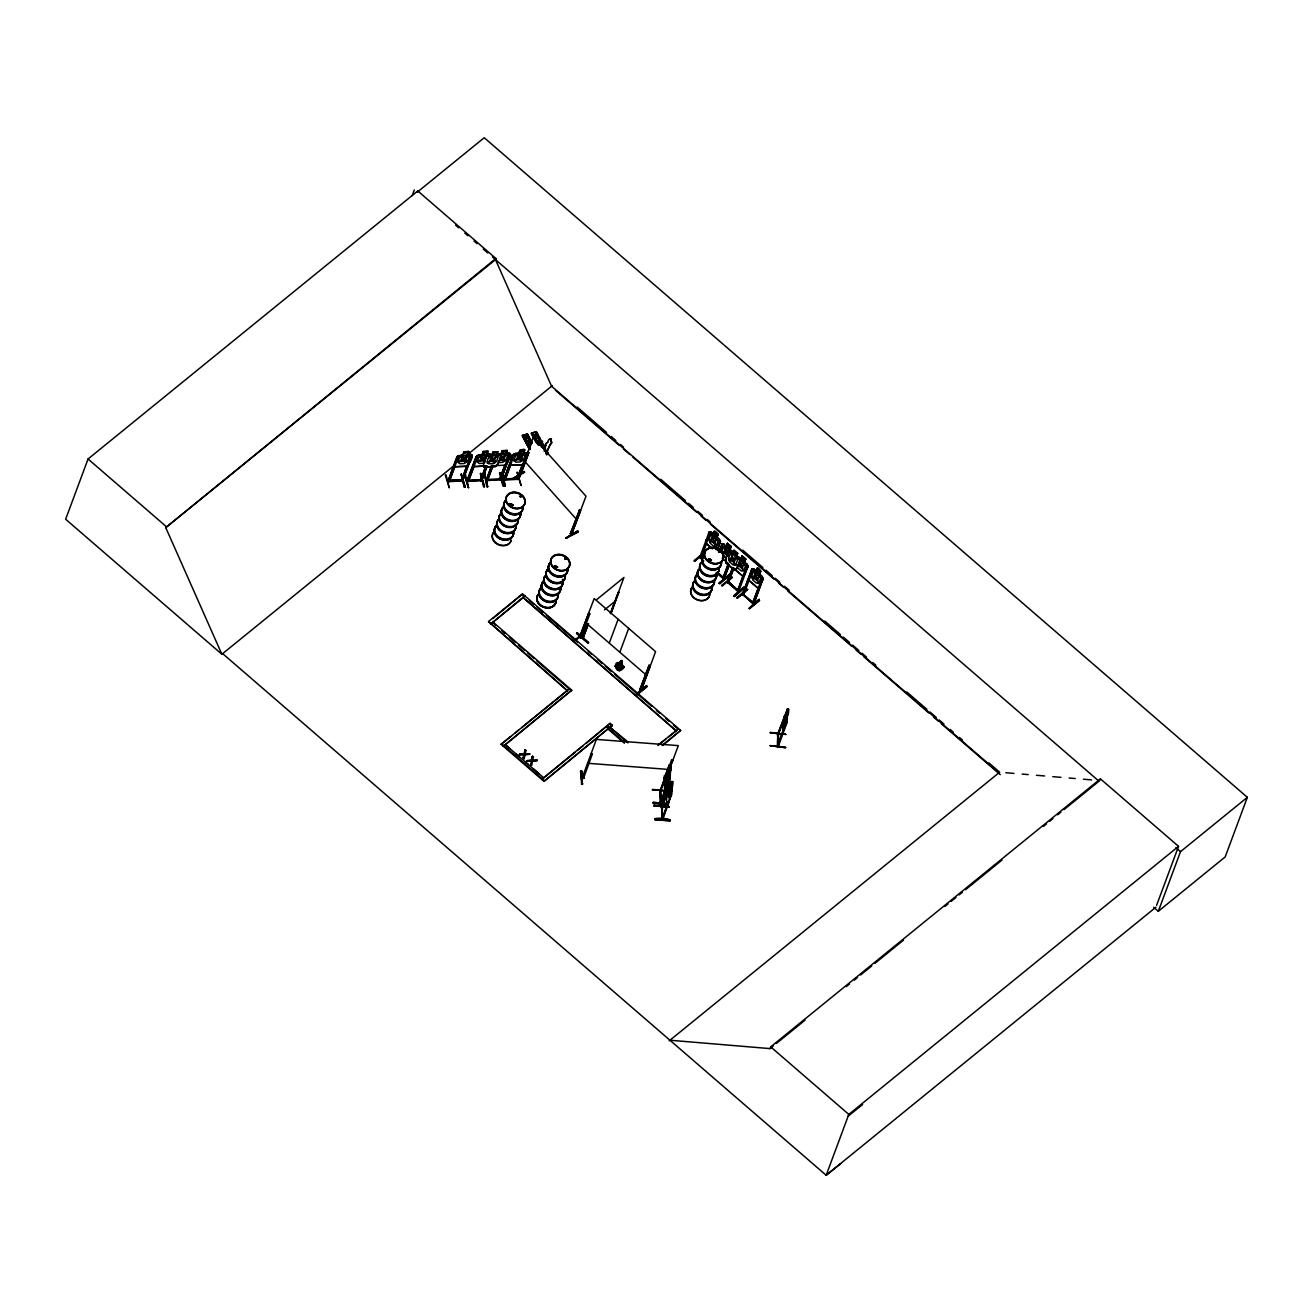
<?xml version="1.0" encoding="UTF-8"?>
<svg xmlns="http://www.w3.org/2000/svg" width="1313" height="1313" viewBox="0 0 1313 1313"><rect width="100%" height="100%" fill="white"/><g stroke="black" fill="none" stroke-linecap="round" stroke-linejoin="round"><path stroke-width="1.5" d="M770.255 732.867L785.831 734.41L770.419 732.326M777.953 733.146L778.232 746.605L777.805 744.619M777.985 734.41L777.87 733.097M787.078 710.202L777.673 735.28L777.526 734.098L778.166 746.703L786.963 722.741L786.438 721.51L777.411 745.472M778.428 734.722L778.494 745.833L777.887 744.487M787.423 708.692L786.914 720.985L777.559 746.654C777.23 740.909 777.624 736.38 778.625 733.097M783.024 720.492L783.09 730.373L784.124 716.274M785.519 747.704L770.124 745.669L785.699 747.212M786.438 721.51L786.963 722.741M787.898 711.022L787.866 713.55L788.227 712.565M788.407 712.778L788.44 708.856M784.977 716.143L784.042 724.513L784.895 724.267C786.274 722.79 790.738 703.177 787.357 711.794L787.012 710.678M579.952 636.46L580.756 637.15C581.757 639.907 580.346 633.424 579.624 637.33L588.782 613.04L589.832 613.926L580.723 638.167L579.476 637.248L594.182 598.547L655.581 651.625L641.45 690.064L640.153 688.964M579.772 636.198L581.314 637.265M639.989 689.506L649.147 665.215L650.198 666.118L641.089 690.359L640.12 688.389M716.931 572.435L724.234 578.902L717.062 572.763M733.967 568.053L728.272 583.136L727.435 581.265M737.725 590.128L738.792 591.342M738.809 591.474L727.336 581.741M739.121 590.669L737.512 590.21M654.81 819.64L670.172 820.756C671.288 818.803 654.038 816.702 654.793 819.706L670.155 820.871M654.924 818.59L670.303 819.689M670.139 820.28L654.744 819M742.387 594.428L751.922 568.71L753.514 568.71C758.914 575.816 754.319 561.701 760.949 571.253L759.587 574.273L761.113 576.883L759.078 582.365L756.321 583.07L752.792 580.034L751.775 576.046L753.81 570.564L756.058 571.221L757.273 568.201L760.687 571.336M743.716 594.904L753.022 602.125M743.847 594.937L743.962 593.886M752.94 602.404L753.088 602.897M653.283 802.358L668.645 803.704L653.267 802.407L653.135 803.49L668.53 804.771L653.086 802.768M621.738 663.869L621.525 660.554L616.946 665.412L617.34 667.726L619.884 668.875L622.034 667.726L621.935 660.751M671.567 788.588L671.353 791.69L668.301 797.401L668.727 788.982L670.779 783.5L671.288 784.632C675.44 772.405 670.057 802.112 672.404 781.465M512.021 504.373L511.134 505.899M512.152 504.783L511.775 505.636M520.03 496.166C521.885 499.071 520.966 493.376 519.948 496.593M520.687 496.757L520.44 496.905M554.119 566.084L553.905 567.068M556.203 567.134L556.187 566.231M564.557 558.599L565.952 558.206M565.05 558.796L565.936 558.55M565.788 558.107L566.149 559.059M669.679 775.54L669.942 772.356M709.447 560.339L710.284 559.338M708.265 560.208C707.149 558.14 709.644 562.604 710.185 559.65M710.464 559.863L710.152 560.832M719.508 551.115L718.556 552.133M719.737 552.215L718.933 551.591M621.197 668.563L622.017 660.931L622.034 667.726M661.424 806.034L661.342 808.086L670.648 782.975M662.244 817.507L663.163 818.475L662.162 819.558L671.665 793.823M660.57 791.755L659.815 790.524M660.505 803.293L660.669 789.704M665.576 784.189L671.091 769.533L671.058 765.348L669.958 777.772L660.521 803.425L660.357 802.013L661.145 802.325M660.964 802.03C660.39 799.748 662.409 802.686 660.669 802.276M661.194 803.211L660.521 790.869M671.977 791.394L671.698 793.922M669.958 768.532L669.203 765.102L665.248 777.181L665.789 787.111L670.352 775.261L669.187 765.266M669.876 777.772L670.106 775.228M621.18 660.734L617.34 667.726M787.488 718.49L784.156 728.896M669.991 790.065L671.041 784.074L670.287 790.245C672.141 788.424 671.961 792.56 670.106 791.837L669.006 798.123L669.811 791.624C666.479 793.61 670.237 788.079 670.139 790.196M659.897 791.969L671.55 760.014L672.929 760.112L667.267 772.848L666.676 781.268L667.71 781.038M667.267 772.848L666.725 781.268L670.204 772.52M545.88 452.329L546.421 453.559L546.027 452.099M546.668 452.197L550.163 444.368A3.496 1.592 -27.7 0 0 550.672 441.398L551.46 438.821L549.556 439.182M546.75 452.378L550.245 444.533A3.496 1.592 -27.7 0 0 550.771 441.578L551.279 438.673L548.867 439.691M661.998 818.393L662.77 819.575L671.468 794.447L662.064 818.13M662.737 819.427L661.85 806.74M659.75 790.787L660.849 789.999M660.144 789.802L660.751 791.148M661.112 803.211L669.909 779.479L669.318 778.281L669.909 779.479M785.962 717.226L787.242 711.252L786.208 717.39C787.8 715.733 787.505 719.475 785.945 718.982L784.616 725.236L785.716 718.769L784.682 719.327L784.698 717.981L786.077 716.964M571.204 532.586C574.323 536.722 568.152 530.813 571.434 534.9L585.992 496.216L533.324 437.18L524.363 461.24M523.92 754.877L519.39 754.581L524.1 754.384L523.247 757.913L524.166 758.717C521.212 751.66 537.411 753.908 525.003 754.844M524.166 758.717L525.184 754.351M531.584 760.851L526.858 761.031L531.584 760.851L530.715 764.379L531.65 765.184L532.651 760.801L537.214 760.293L532.651 760.801M519.39 754.581L524.018 754.056L525.019 749.739L525.939 750.544L525.085 754.023L529.566 754.335M526.858 761.031L531.486 760.506L532.487 756.206L533.406 756.994L532.569 760.473L537.033 760.785M531.486 760.506L532.487 756.206M523.247 757.913L524.1 754.384M619.884 668.875L621.87 661.243M668.76 801.636C664.099 808.365 668.071 781.809 670.795 781.219L661.243 806.642M667.874 789.228L666.709 793.315M770.173 745.636L785.568 747.671M666.282 772.963L665.248 777.181L665.954 787.127L665.297 777.198L666.446 772.98L665.707 787.111L667.037 785.502L665.675 787.111L667.119 785.502M778.691 734.23L778.199 735.346L777.92 734.131M528.942 444.122L528.958 443.22M526.103 434.734L531.059 443.417L530.452 444.762M649.147 665.215L639.94 689.555L640.826 688.209L640.038 688.636M724.316 578.426L723.02 577.392L723.857 579.296M726.992 582.036L738.562 591.933L747.967 566.215M713.386 534.03L709.217 531.814L699.862 556.991M699.796 556.482L700.814 557.352C699.763 559.995 703.029 556.236 700.305 556.22M742.501 593.378L743.798 594.412M752.743 602.224L754.384 602.979L752.661 602.404M544.206 451.311L545.781 445.517A3.496 1.592 -27.7 0 1 547.587 442.218L547.669 442.399A3.496 1.592 -27.7 0 0 545.863 445.698L545.781 445.517M840.615 1163.695L826.172 1175.266L222.668 653.644L221.881 654.268L165.75 527.629L495.477 259.597L495.887 258.48L417.78 190.959L88.053 458.992L65.65 519.242L221.995 654.366M165.75 527.629L495.887 258.48M412.2 195.653L414.334 189.925M417.78 190.959L417.353 192.092L484.218 137.734L1247.35 797.319L1225.177 856.946L1158.329 911.288L1153.667 907.267M446.043 474.846L449.276 487.894L445.255 474.994M449.62 480.246L447.782 481.198M458.024 457.269L456.661 457.351L447.733 481.658L449.588 480.706M457.663 456.038L447.963 481.69L462.8 480.903L462.964 480.033M454.79 463.998L457.695 456.185M455.283 464.621L449.637 480.952M449.128 481.723L458.122 457.728L456.661 457.351M468.889 451.524L467.625 454.708L469.726 455.562L467.691 461.044L464.342 463.522L459.731 463.752L458.139 461.519L460.174 456.038L463.013 454.938L464.063 451.869L468.889 451.524L463.932 451.77L462.882 454.856M461.158 474.206L464.342 487.139L465.163 487.057L461.158 474.206L464.342 487.139M461.388 474.124L465.13 487.041M472.171 455.299L462.521 481.05L461.126 480.985L461.372 479.59L463.013 479.573M470.038 456.678L471.515 457.055L470.152 457.121L461.47 481.1L466.64 465.852M471.4 456.612L462.685 480.443L449.309 481.116M465.475 474.223L464.457 474.764L468.528 487.648L465.393 474.239M477.243 457.022L475.88 457.105L466.854 480.952L481.74 480.181L482.232 479.294M487.008 454.2L488.108 451.262L483.168 451.524L482.101 454.593L476.75 455.759L466.968 481.411L468.577 481.411M468.872 480.689L467.297 479.967L467.116 481.395L482.019 480.607M476.898 455.792L473.812 463.62L474.288 466.607L485.892 466L474.288 466.607M468.364 481.477L473.829 466.197M468.446 481.379L477.358 457.482L475.88 457.105M483.282 451.606L482.232 454.675L479.409 455.792L477.358 461.273L478.966 463.489L483.561 463.243M487.894 451.36L486.844 454.446L488.945 455.283M484.005 467.051L483.529 464.063L486.45 456.185L488.42 455.069L499.958 454.675C503.979 456.809 497.545 463.834 495.608 466.509L483.972 466.903L495.608 466.509M480.492 473.796L484.415 486.811L480.607 473.435M480.722 479.901L480.525 480.804L485.17 467.395M480.345 480.706L485.958 466.017M480.525 480.164L481.74 480.771L486.532 467.33M487.32 465.951L481.723 480.689M483.529 464.063L486.598 456.218L491.948 455.135L493.048 452.214L497.824 451.738L492.884 451.984L491.784 454.905M483.578 486.86L480.574 473.419L484.366 486.762M487.993 479.836L486.581 479.064L486.253 479.934M491.587 465.409L486.138 480.607L491.702 465.852M487.304 479.885L487.911 479.064L487.451 480.542M491.915 455.004L489.076 456.103L487.041 461.569L488.633 463.801L493.261 463.587L496.609 461.126L498.645 455.644L496.527 454.79L497.627 451.853M487.484 480.016L492.949 465.327M497.824 451.738L496.724 454.675M487.468 480.607L493.064 465.787M487.632 486.778L484.563 473.353L487.632 486.778L486.795 486.828L484.415 473.845M501.221 453.724L502.272 450.654L507.245 450.54L502.321 450.786M499.629 458.45L500.992 454.79L505.603 454.561L503.552 460.026L498.956 460.272M502.403 450.736L501.353 453.822L498.513 454.922M505.932 453.428L507.015 450.507M507.212 450.392L505.965 453.576L508.065 454.429L506.03 459.895L502.682 462.373L498.07 462.619M500.302 472.959L503.519 485.941L499.728 472.565M504.963 464.704L499.35 479.393L501.385 478.982M508.377 455.529L509.739 455.463L500.975 479.754L486.417 480.591M510.494 454.15L501.057 479.852L500.992 478.309L500.696 479.245L486.27 480M493.409 465.738L504.996 465.13C507.081 462.734 513.547 455.151 509.247 453.395M505.259 480.066L513.925 455.677L512.562 455.742L503.7 479.59M515.402 453.28L526.94 452.837L528.302 453.789L526.907 452.69C518.454 454.987 531.109 446.797 519.85 450.162L518.799 453.248L513.432 454.396L503.65 480.049L505.653 479.097M513.58 454.429C510.33 454.79 510.806 470.284 510.675 462.242M522.541 464.244L516.928 478.917L518.865 477.899L518.389 478.802L504.881 479.458L505.538 478.638M510.511 464.835L504.865 479.393M529.549 449.588L522.262 435.768L527.432 433.996L532.142 442.973M505.374 485.794L502.108 472.877M527.432 433.996L522.722 435.424L530.14 449.423M513.071 478.424L524.133 471.498M527.038 443.318L531.699 442.087M517.076 472.598L521.08 485.498L517.256 472.106M536.984 443.564L531.535 433.208L536.344 431.632L548.21 454.446M528.236 445.599L531.338 444.779M518.75 478.572L517.043 479.376L526.07 455.513L527.317 455.004M518.553 475.634L519.275 474.535L519.324 476.701M520.096 472.729L522.951 465.081M526.628 456.826L518.651 479.393M518.52 479.343L528.827 452.657L527.514 451.902L528.417 452.903M520.096 476.57L528.827 452.657M535.95 440.971L540.513 439.937M524.626 472.122L512.759 478.72L524.626 472.122L524.068 471.498M538.675 444.582L539.627 442.169M538.773 444.746L539.873 441.89L541.481 441.201M547.669 442.399L548.522 439.806M546.881 451.048L547.784 454.15L546.881 451.048L548.44 453.231L546.7 454.84M546.865 451.984L547.242 450.95M546.421 454.282L547.061 452.542L545.65 452.919L546.684 453.067M546.52 454.495L547.061 452.542M488.518 621.558L567.232 690.589L488.518 621.558L522.558 593.886L680.643 730.373L663.328 744.963M492.884 618.538L522.558 593.886M578.065 531.978L565.887 538.215L577.72 530.912L578.065 531.995L565.772 538.199L577.72 530.912M570.416 533.981L579.706 509.707L580.609 510.708L571.336 534.785L570.482 533.948M579.706 509.707L570.334 533.685M571.385 532.733L570.745 533.439M571.106 534.752L571.762 534.03M541.744 779.43L610.118 723.332L612.35 725.268L543.976 781.366L501.123 744.323L569.218 688.964M505.341 744.652L543.73 777.821M525.019 749.739L525.939 750.544M524.018 754.056L519.571 754.089M525.085 754.023L529.746 753.843M533.406 756.994L532.307 756.698M530.715 764.379L531.65 765.184M532.569 760.473L537.214 760.293M587.764 623.642L582.414 637.97L583.743 637.1L582.709 636.903M588.618 623.609L582.89 638.348L587.518 625.185M582.972 638.266L588.175 623.987M588.552 642.615L577.014 632.685L588.109 643.337L588.569 642.599L576.981 632.718M571.729 690.162L503.355 746.26L571.729 690.162L492.736 621.886L495.526 625.283M543.976 781.366L612.35 725.268M610.282 613.368L618.571 591.917L611.136 613.335M610.742 612.99L623.954 577.425L596.726 599.581M610.676 613.713L618.965 592.261M609.265 643.107L618.144 619.26M624.266 666.856C611.218 652.495 614.271 679.986 624.299 667.168M619.818 652.233L628.697 628.385M582.48 784.419C579.706 758.865 583.858 775.474 581.626 784.353C580.083 758.471 580.051 777.214 582.677 783.927M581.659 771.01L580.609 771.437M619.572 670.68L614.665 666.052M583.94 777.69L582.595 776.754L581.954 777.739L583.694 778.314L582.036 778.264L596.381 739.4L678.329 745.62L669.761 768.515L669.302 767.383M583.694 778.314L584.022 777.444L582.201 778.248L583.546 778.297L592.376 753.99L590.998 753.892L592.376 753.99M583.497 778.346L583.711 777.477M607.935 725.629L628.172 742.124M586.09 743.388L610.118 723.332M646.587 685.632L646.981 686.584L636.838 694.938L646.981 686.551M694.577 561.291L704.786 552.986L704.145 552.428L693.937 560.733L694.758 560.799M709.529 534.424L708.495 533.538L709.89 534.145L700.633 558.386M700.781 558.386L705.787 545.158M713.484 534.227L714.567 531.305C723.479 541.202 712.746 524.823 713.369 534.325L711.121 533.669L709.069 539.151L710.087 543.122L713.616 546.175L716.373 545.453L718.424 539.988L716.898 537.378L717.981 534.44M718.26 534.358L717.046 537.378L720.558 541.596L717.39 550.328M715.995 549.72C715.011 544.797 721.822 542.023 718.72 542.384M717.39 549.441L720.312 541.613M719.819 550.41L722.134 543.927L718.933 551.083M720.41 552.034L722.807 546.241M722.002 551.247L724.037 545.765L726.302 546.421L727.418 543.188L726.335 546.126M725.794 558.813L728.584 550.853L730.291 550.738L732.752 553.068M731.062 546.421L729.847 549.441L731.39 552.051M727.304 543.27L731.226 546.438L730.126 549.359M719.097 583.333L729.437 574.47L729.897 575.504L719.754 583.875L719.097 583.333L729.454 574.487M719.311 582.857L729.371 574.913M722.839 578.475L728.288 563.622M727.96 565.164L722.905 578.442M732.851 553.265L733.967 550.032L737.742 553.298L736.527 556.335L740.04 560.536L737.003 568.513L734.607 570.302L725.744 562.637L725.662 558.714M723.644 579.164L729.339 564.508M729.01 566.051L724.005 579.296L716.701 573.059M721.526 585.5L732.424 577.211L722.216 585.532M736.38 556.318L737.742 553.298M732.572 567.462L727.172 582.283M732.244 569.005L727.123 582.332L727.451 581.462M728.157 583.021L733.622 568.348M667.775 791.23L652.561 789.326M739.793 560.553L736.872 568.381L734.558 570.137M737.611 567.856L741.156 570.892L743.929 570.17L745.965 564.688L744.422 562.095L745.784 559.075L741.993 555.826L740.877 559.059L738.612 558.419M665.56 790.656C662.934 761.491 666.101 781.038 664.755 790.656L663.918 777.247M653.989 805.542L669.22 807.052M745.62 559.059L744.701 562.013M653.825 806.084L669.384 806.756L654.005 805.591M659.668 790.787L660.144 789.655M660.423 792.018L669.236 766.858L668.76 767.974M733.672 595.971L744.028 587.124L733.672 595.971L734.312 596.512L744.471 588.126L743.815 587.6L734.328 596.496M662.72 783.812L664.542 783.106M667.381 774.965L667.595 778.921L667.365 774.965L669.417 769.5L587.518 763.263M662.934 783.5C665.789 784.698 663.065 784.485 665.855 779.709M670.336 767.744L670.451 770.288L670.73 766.776M737.611 589.964L737.463 591.08M746.276 567.085L747.671 567.692L746.276 567.085L737.627 590.538M737.758 590.637L743.207 575.964M728.009 580.986L738.448 591.835M744.947 574.142L747.852 566.313M660.291 802.243L667.267 783.779M660.833 802.424L660.127 791.345L660.39 803.326M737.266 598.186L747.671 589.389L737.266 598.186L736.626 597.645L746.884 589.291M662.819 817.539C661.03 815.094 663.721 803.08 661.489 806.937M661.883 808.119L667.332 793.315M671.452 784.649L672.551 781.711M752.037 568.857L742.666 594.001L752.562 603.324L758.372 588.158M743.503 594.247L743.339 595.281M743.47 595.281L752.579 571.04M761.425 579.279L762.82 579.886L761.425 579.279L752.612 603.274M759.751 574.29L763.148 578.59L753.711 604.128L763.116 578.426M748.968 608.214C768.614 592.688 755.402 600.304 749.428 608.69L759.636 600.32L749.428 608.674M778.199 735.214L787.078 711.367M787.521 711.81L788.621 708.889M787.357 715.749L788.571 712.795M777.394 746.358L777.87 745.784M785.814 734.361L770.288 732.67M669.942 1040.224L770.042 1048.611L770.698 1046.871L1100.409 778.855L1178.532 846.36L1156.605 905.33M1178.532 846.36L848.805 1114.392L826.172 1175.266L1155.883 907.234M1099.769 780.595L1100.409 778.855M1158.329 911.288L1180.502 851.661L1247.35 797.319M618.489 668.563L621.426 661.243L616.782 666.561M582.348 637.872L583.202 637.478M509.838 503.864L509.789 504.816M556.302 566.428C554.677 570.039 554.234 563.458 556.22 566.937M556.449 566.855L555.366 567.626M564.738 558.189L566.001 559.059M565.329 558.928L565.099 558.091M709.365 558.747L708.544 560.06A9.962 7.927 20.4 0 1 711.203 560.553M547.176 452.755L546.421 452.821M546.684 453.28L545.568 451.853L546.175 452.493M621.525 660.554L616.946 665.412M538.002 440.659L537.756 441.513M467.149 480.87L482.265 479.836M487.894 479.639L486.286 479.229M499.843 479.032L501.189 478.441M504.159 478.638L505.554 479.343M782.958 730.159L783.992 728.715M782.925 730.356L784.173 728.731M667.578 803.261L668.596 801.783M617.783 664.575L621.312 660.603M511.463 504.963L509.838 503.536M565 558.714L566.182 558.534M566.018 559.207L565.46 558.961M708.462 558.977L708.167 560.011M719.836 551.952L718.818 552.1M463.768 458.319L469.053 455.398L464.671 458.926C469.48 462.307 464.096 464.146 463.44 459.599L458.106 462.668L462.636 459.008C457.646 455.168 463.702 454.495 464.08 458.303M466.673 466.279L455.037 466.722L466.673 466.279C470.185 463.44 476.553 451.984 467.592 454.577M495.526 466.41L498.398 463.505M519.784 456.596C520.539 454.495 513.038 452.148 518.537 457.4L514.007 461.06L519.357 457.991C519.718 462.488 525.791 460.781 520.572 457.318L524.97 453.789L519.915 456.399M522.59 464.671L511.102 465.015L522.59 464.671L525.364 461.667M468.462 487.533L464.556 474.699L468.528 487.648M484.316 473.78L487.583 486.663M501.172 473.369L505.193 486.286L501.172 473.369L504.356 486.319M667.135 774.457L667.02 775.392M576.555 633.408L588.388 643.091M589.832 613.926L588.437 613.319M573.896 640.563L584.662 632.554M584.843 632.226L574.733 640.613M575.767 640.104L584.695 632.751L584.039 632.193M721.756 545.355L722.462 546.536M722.15 544.156L723.742 543.91M723.627 543.992L732.588 551.46L733.425 553.741M736.708 556.564L738.333 556.696M741.993 555.826L745.784 559.075M724.202 578.311L724.234 578.836M747.163 564.114L748 566.379L744.537 561.997M722.101 586.074L732.096 577.507M728.452 582.266L727.779 580.97M742.682 576.062L733.754 568.447L742.682 576.062L745.177 574.175L742.633 575.898M646.554 685.55L636.411 693.921M636.198 694.396L646.472 686.043M221.881 654.268L454.659 465.048M467.379 454.708L552.379 385.612M522.984 597.825L490.471 624.233L524.888 595.757L524.527 596.562L522.295 594.625M604.505 609.889L615.091 601.288M709.217 531.814L710.825 531.946M710.809 531.798L719.606 539.397M706.263 543.697L706.296 539.676L706.263 543.697L712.286 548.719M694.544 561.094L704.966 552.494M720.443 541.678L719.524 539.462M501.123 744.323L510.626 736.609M515.369 732.736L518.537 730.159M521.704 727.583L567.643 690.261M725.744 562.637L734.607 570.302M740.04 560.536L739.088 558.353M751.922 568.71L753.531 568.857M751.545 570.154L752.234 571.336M753.514 568.71L762.197 576.391L763.001 578.524M748.968 580.592L748.984 576.588L748.968 580.592L757.946 588.175L760.211 586.468M543.319 778.149L574.996 752.398M578.163 749.821L582.923 745.965M658.273 744.799L678.115 729.191L673.471 725.17M657.994 745.538L665.74 739.252M668.842 736.741L676.572 730.438M662.064 745.472L680.643 730.373M669.17 1040.864L999.653 772.208L988.82 762.837M770.042 1048.611L773.226 1046.034M776.41 1043.441L805 1020.201M846.327 986.605L849.495 984.028M854.271 980.155L857.455 977.561M860.622 974.985L871.75 965.941M874.934 963.348L903.525 940.108M944.851 906.512L948.019 903.935M951.203 901.358L955.979 897.468M959.147 894.892L962.331 892.315M965.515 889.722L1002.049 860.015M1043.375 826.435L1046.559 823.842M1049.727 821.265L1052.911 818.672M1057.671 814.799L1060.855 812.222M1064.039 809.629L1098.997 781.219L492.408 256.954M848.165 1116.132L862.608 1104.561M498.169 461.355L501.779 458.467C502.14 462.964 508.213 461.24 502.994 457.794L507.392 454.249L502.419 457.17L500.598 454.643L499.088 454.987M529.041 443.187L530.124 442.744M538.199 440.512L538.002 441.989M483.89 458.664L488.272 455.119L483.069 458.04C482.708 453.756 476.898 455.463 481.855 458.746L477.325 462.406L482.659 459.337L485.137 462.061M713.698 539.101L711.761 533.964L712.877 539.364C706.46 538.855 710.103 543.877 713.451 540.71L715.651 546.372L714.436 540.726C722.659 539.741 714.436 537.181 713.845 538.921M523.903 435.325L522.623 435.555M531.453 443.154L526.349 434.554L527.514 434.357M535.819 442.021L531.174 433.405L536.262 431.846L545.502 449.276M540.25 442.432L537.066 443.449L531.617 433.077L532.438 432.962M535.868 432.158L535.015 432.387M726.532 551.181C728.551 549.047 734.706 552.346 727.386 552.806L728.239 556.318M756.272 575.997C758.274 573.863 764.429 577.195 757.125 577.638L758.34 583.267L756.14 577.605C752.792 580.789 749.165 575.767 755.582 576.259L754.466 570.876L756.567 576.161M520.473 496.691L521.212 496.445M511.167 503.847L510.002 503.7L510.051 505.177M511.069 505.144L511.578 504.208M708.347 559.289L709.956 559.945M709.857 560.996L710.021 559.207M519.915 476.356L518.701 475.913M572.173 533.8L570.794 533.078M565.887 538.215L577.671 531.47M476.783 455.906L478.736 454.774L490.143 454.265C493.983 456.382 487.911 452.296 486.811 454.298M462.98 454.807L457.515 456.005L470.924 454.544M513.613 454.577L515.467 453.51M480.263 480.181L482.068 479.311M522.328 435.768L529.648 449.555M523.526 435.325L529.976 447.388M526.644 434.603L531.141 443.236M532.126 433.175L538.543 445.238L531.699 432.863M535.606 432.223L544.337 449.456M668.76 774.112L669.909 773.948M529.237 443.023L530.994 443.581M668.547 775.72L669.827 775.244M540.972 441.168L541.875 441.135M741.221 563.835C744.356 561.291 748.279 565.575 741.96 565.46L743.191 571.073L740.975 565.427L737.167 566.034M777.673 733.852L787.554 708.872M736.79 565.214L740.401 564.098L739.268 558.714L741.385 564.065M511.463 505.636L509.313 504.471M555.136 565.788L554.546 567.183M556.121 567.807L554.037 566.953M719.573 552.166L718.392 551.509M448.258 480.246L462.849 480.181M723.381 577.031L724.481 577.884M538.396 440.577L539.528 440.791M527.038 760.539L531.667 760.014M662.934 782.893L664.214 782.942M662.835 783.746L664.394 783.09M663.951 784.468L662.753 783.237M488.141 451.393L483.168 451.524M501.189 453.592C488.666 454.495 518.307 452.608 506.161 453.461M480.345 473.927L481.182 473.829M499.465 473.057L500.302 473.008M468.757 480.246L480.46 479.639M487.878 479.376L499.695 479.212M514.039 456.12L512.562 455.742M449.538 480.492L461.24 479.918M505.456 478.884L517.158 478.309M518.553 479.294L503.979 480.098M496.56 454.922L499.859 454.774M708.56 558.632L710.021 559.059M709.512 560.914L707.756 559.962M532.733 433.011L538.888 445.025M526.923 434.521L531.552 443.138M722.035 544.009L723.758 544.058M728.699 550.984L730.307 550.886L738.973 558.435M580.116 635.919L579.788 636.789M580.543 638.069L579.558 637.182M541.777 440.955L542.663 441.792L541.859 443.942A3.496 1.592 -27.7 0 1 541.35 446.896L541.251 446.715A3.496 1.592 -27.7 0 0 541.777 443.761M742.994 593.131L744.126 593.952M672.978 760.555L671.55 760.014M663.738 777.739L664.591 777.805M671.271 781.53L671.944 791.427M671.55 795.612L670.943 794.398M653.776 805.345L669.187 807.249M662.113 807.495L662.392 818.409M1005.791 772.717L1013.964 773.406M1022.138 774.079L1028.26 774.604M1036.433 775.277L1044.606 775.967M1052.78 776.656L1060.953 777.345M1069.127 778.018L1075.249 778.527M1083.422 779.216L1091.595 779.906M530.239 444.647L529.385 444.385M671.14 769.566L670.91 765.348L671.238 769.582M667.956 790.738L652.397 789.884M652.43 789.687L667.808 791.017M669.203 765.102L659.783 791.87M670.155 772.52L670.237 775.294L669.663 765.397L669.925 768.532M519.39 474.649L520.293 475.585L519.603 474.699L519.127 475.519M499.679 479.869L508.492 455.972L509.739 455.463M555.432 567.905L554.201 567.249M502.846 485.908L499.646 472.565M732.966 553.183L730.701 552.527L728.666 558.009L729.683 561.98L733.212 565.033L735.969 564.311L738.004 558.829L736.478 556.22M462.636 480.377L462.849 479.59M662.917 817.293L662.671 818.212M538.281 442.021L539.873 441.989L539.807 440.823M580.083 636.953L580.953 637.79M640.793 690.195L639.923 689.358M753.892 603.258L753.564 604.128M722.954 553.676L726.401 552.789L727.057 555.776M700.206 557.106L701.158 558.025M509.887 505.013L509.953 503.929L510.363 505.013M509.214 453.264L510.708 454.249M470.891 454.413L472.204 455.447M499.826 454.626L501.139 455.677M662.097 819.378L661.949 806.97M468.692 480L468.643 481.313M727.402 543.484L730.947 546.52M740.992 558.961L738.201 556.63L747.048 564.196M726.828 551.345L724.694 546.06L725.826 551.444L722.035 552.675L722.593 553.38M723.036 555.218L726.581 558.255M722.166 558.337L728.223 563.343M717.292 572.14L723.299 577.277M728.863 582.217L737.873 589.914M648.803 665.51L649.837 666.397M640.826 688.209L641.417 689.489L640.317 688.636M576.604 633.326L588.142 643.255M455.644 225.179L458.713 227.822M464.835 233.123L467.904 235.766M474.026 241.067L477.095 243.709M483.217 249.01L487.812 252.982M1175.89 847.673L1180.502 851.661M577.146 407.014L606.54 432.437M611.185 436.441L615.83 440.462M620.475 444.467L623.577 447.142M660.718 479.261L685.484 500.663M688.57 503.339L693.215 507.343M697.86 511.364L702.504 515.369M707.149 519.39L710.235 522.065M742.748 550.147L762.869 567.544M765.955 570.219L772.142 575.57M775.244 578.245L779.889 582.25M784.534 586.271L789.179 590.276M824.777 621.049L840.254 634.425M843.34 637.1L849.527 642.451M852.629 645.126L858.817 650.477M861.919 653.152L866.564 657.173M872.751 662.523L875.837 665.199M906.791 691.951L926.912 709.332M930.014 712.007L936.202 717.358M939.304 720.033L943.949 724.054M950.136 729.404L953.222 732.08M959.426 737.43L962.511 740.105M998.881 772.832L551.591 386.252L495.477 259.597M555.432 390.224L618.981 445.14M623.626 449.161L629.83 454.511M632.932 457.203L696.481 512.119M701.126 516.14L705.77 520.161M710.415 524.166L773.964 579.099M778.609 583.12L783.27 587.124M787.915 591.145L851.464 646.062M856.109 650.083L860.754 654.104M863.856 656.779L928.948 713.041M933.592 717.062L938.253 721.083M941.339 723.758L1000.243 774.654M706.509 543.582L712.303 548.588M749.198 580.494L757.896 587.994M703.768 560.963L699.681 557.533M742.321 594.28L753.596 604.029M585.303 622.395L646.718 675.473M529.254 600.517L533.915 604.538M537.001 607.213L543.205 612.58M546.306 615.255L577.326 642.073M588.175 651.445L591.277 654.137M597.481 659.487L602.142 663.508M605.244 666.183L611.448 671.55M614.55 674.226L651.757 706.394M656.418 710.415L659.52 713.107M665.724 718.457L668.809 721.149M501.681 630.585L504.75 633.243M509.346 637.215L515.484 642.533M518.553 645.175L524.708 650.493M527.777 653.135L533.915 658.453M536.984 661.112L571.467 690.901M609.839 724.07L612.071 726.007M609.462 726.959L627.893 742.879M606.212 726.499L624.643 742.419M607.476 728.567L624.364 743.158M523.427 757.42L524.363 758.225M506.884 745.981L509.953 748.623M516.091 753.941L519.16 756.583M525.298 761.901L528.368 764.543M532.98 768.532L539.118 773.833M501.402 743.585L544.255 780.628M770.698 1046.871L848.805 1114.392M88.053 458.992L166.177 526.513M579.296 509.953L580.198 510.938M524.445 461.027L577.129 520.063M537.903 441.595L539.364 442.415L539.971 441.053M529.09 444.352L528.893 443.466M535.917 432.141L544.993 449.407M535.343 432.059L544.682 449.489M535.802 434.127L544.091 449.637M532.684 433.011L539.134 445.074M527.35 434.176L531.896 442.924M526.907 436.474L530.649 443.367M523.624 435.194L530.222 447.438M524.1 437.262L529.631 447.585M522.787 435.227L530.239 449.391M621.64 665.428L622.198 666.577M732.588 551.46L733.54 553.643M507.786 462.127L504.996 465.13M454.626 464.014L455.069 466.854M454.758 463.85L455.217 466.755M672.24 782.893L672.059 786.421L671.879 783.877M670.369 767.744L670.5 770.288M670.697 766.776L670.828 769.303M725.908 558.714L725.991 562.538M565.066 578.048A9.962 7.927 20.4 0 1 551.181 581.922A9.962 7.927 20.4 0 1 548.243 568.939M564.787 578.393A9.831 7.812 20.4 0 1 552.248 582.775A9.831 7.812 20.4 0 1 546.799 570.958M562.522 579.378A9.765 7.763 20.4 0 1 552.789 588.585A9.765 7.763 20.4 0 1 544.944 576.128M562.555 579.509A9.848 7.829 20.4 0 1 552.74 588.798A9.848 7.829 20.4 0 1 544.813 576.226M567.692 569.382A9.962 7.927 20.4 0 1 554.792 575.915A9.962 7.927 20.4 0 1 550.689 562.358M565.361 575.225A9.798 7.796 20.4 0 1 553.873 582.086A9.798 7.796 20.4 0 1 547.226 569.858M555.218 566.477A9.798 7.796 20.4 0 1 557.713 566.937M567.397 569.76A9.798 7.796 20.4 0 1 555.908 576.604A9.798 7.796 20.4 0 1 549.261 564.377M565.378 575.619A9.962 7.927 20.4 0 1 552.478 582.151A9.962 7.927 20.4 0 1 548.374 568.595M555.071 566.724A9.962 7.927 20.4 0 1 557.615 567.2M567.823 569.038A9.962 7.927 20.4 0 1 554.923 575.57A9.962 7.927 20.4 0 1 550.82 562.013M567.659 570.712A9.831 7.812 20.4 0 1 553.955 574.536A9.831 7.812 20.4 0 1 551.066 561.718M557.992 595.101A9.831 7.812 20.4 0 1 545.272 601.535A9.831 7.812 20.4 0 1 541.235 588.158M558.271 594.723A9.962 7.927 20.4 0 1 545.371 601.239A9.962 7.927 20.4 0 1 541.268 587.699M555.957 600.583A9.831 7.812 20.4 0 1 543.237 607.016A9.831 7.812 20.4 0 1 539.183 593.657A9.848 7.829 20.4 0 0 542.056 606.508A9.848 7.829 20.4 0 0 555.776 602.667M562.916 581.905A9.848 7.829 20.4 0 1 551.378 588.782A9.848 7.829 20.4 0 1 544.714 576.522M539.364 593.345A9.765 7.763 20.4 0 0 543.385 606.622A9.765 7.763 20.4 0 0 556.023 600.222A9.848 7.829 20.4 0 1 543.303 606.819A9.848 7.829 20.4 0 1 539.249 593.427M562.637 582.447A9.765 7.763 20.4 0 1 551.197 589.274A9.765 7.763 20.4 0 1 544.583 577.096M562.834 582.119A9.848 7.829 20.4 0 1 551.312 588.995A9.848 7.829 20.4 0 1 544.632 576.719M560.717 588.142A9.962 7.927 20.4 0 1 547.816 594.658A9.962 7.927 20.4 0 1 543.713 581.117M558.386 593.985A9.798 7.796 20.4 0 1 545.683 600.418A9.798 7.796 20.4 0 1 541.662 587.075M560.421 588.519A9.798 7.796 20.4 0 1 547.734 594.937A9.798 7.796 20.4 0 1 543.697 581.593M558.402 594.379A9.962 7.927 20.4 0 1 545.502 600.911A9.962 7.927 20.4 0 1 541.399 587.354M560.848 587.797A9.962 7.927 20.4 0 1 547.948 594.329A9.962 7.927 20.4 0 1 543.845 580.773M560.848 587.403A9.831 7.812 20.4 0 1 548.128 593.837A9.831 7.812 20.4 0 1 544.091 580.477M718.506 571.401A9.798 7.796 20.4 0 1 704.818 575.225A9.798 7.796 20.4 0 1 701.946 562.424M708.544 560.585A9.798 7.796 20.4 0 1 711.039 561.045M718.966 568.972A9.962 7.927 20.4 0 1 706.066 575.504A9.962 7.927 20.4 0 1 701.979 561.948M716.734 574.487A9.765 7.763 20.4 0 1 705.278 581.314A9.765 7.763 20.4 0 1 698.664 569.136M716.192 572.747A9.848 7.829 20.4 0 1 706.378 582.036A9.848 7.829 20.4 0 1 698.467 569.481M721.411 562.391A9.962 7.927 20.4 0 1 708.528 568.923A9.962 7.927 20.4 0 1 704.425 555.366M719.081 568.25A9.798 7.796 20.4 0 1 707.592 575.094A9.798 7.796 20.4 0 1 700.961 562.883M708.954 559.486A9.798 7.796 20.4 0 1 711.449 559.945M721.132 562.768A9.798 7.796 20.4 0 1 708.429 569.186A9.798 7.796 20.4 0 1 704.392 555.842M719.097 568.644A9.962 7.927 20.4 0 1 706.197 575.16A9.962 7.927 20.4 0 1 702.094 561.603M708.807 559.732A9.962 7.927 20.4 0 1 711.334 560.208M721.543 562.062A9.962 7.927 20.4 0 1 708.643 568.578A9.962 7.927 20.4 0 1 704.539 555.022M721.543 561.669A9.798 7.796 20.4 0 1 710.054 568.513A9.798 7.796 20.4 0 1 703.407 556.302M711.695 588.109A9.798 7.796 20.4 0 1 699.008 594.526A9.798 7.796 20.4 0 1 694.971 581.183M711.991 587.732A9.962 7.927 20.4 0 1 699.09 594.264A9.962 7.927 20.4 0 1 695.004 580.707M692.969 586.451A9.848 7.829 20.4 0 0 697.022 599.844A9.848 7.829 20.4 0 0 709.775 593.394A9.765 7.763 20.4 0 1 698.303 600.057A9.765 7.763 20.4 0 1 691.688 587.896M716.356 575.471A9.765 7.763 20.4 0 1 706.164 582.578A9.765 7.763 20.4 0 1 697.498 571.976M716.57 575.127A9.848 7.829 20.4 0 1 706.279 582.299A9.848 7.829 20.4 0 1 697.548 571.598M714.436 581.15A9.962 7.927 20.4 0 1 702.767 588.109A9.962 7.927 20.4 0 1 696.021 575.701M711.925 589.061A9.798 7.796 20.4 0 1 698.253 592.869A9.798 7.796 20.4 0 1 695.381 580.083M714.141 581.528A9.798 7.796 20.4 0 1 702.668 588.372A9.798 7.796 20.4 0 1 696.021 576.161M712.122 587.403A9.962 7.927 20.4 0 1 699.222 593.919A9.962 7.927 20.4 0 1 695.119 580.362M714.567 580.822A9.962 7.927 20.4 0 1 701.667 587.338A9.962 7.927 20.4 0 1 697.564 573.781M714.387 582.48A9.798 7.796 20.4 0 1 701.864 586.845A9.798 7.796 20.4 0 1 696.432 575.045M520.325 514.154A9.831 7.812 20.4 0 1 507.606 520.588A9.831 7.812 20.4 0 1 503.552 507.228M510.166 505.374A9.831 7.812 20.4 0 1 512.661 505.833M520.605 513.793A9.962 7.927 20.4 0 1 507.704 520.309A9.962 7.927 20.4 0 1 503.601 506.752M510.297 504.881A9.962 7.927 20.4 0 1 512.841 505.357M518.356 519.292A9.765 7.763 20.4 0 1 506.916 526.119A9.765 7.763 20.4 0 1 500.302 513.941M518.274 519.735A9.848 7.829 20.4 0 1 506.736 526.611A9.848 7.829 20.4 0 1 500.072 514.335M523.05 507.212A9.962 7.927 20.4 0 1 510.15 513.728A9.962 7.927 20.4 0 1 506.047 500.171M520.719 513.055A9.798 7.796 20.4 0 1 509.231 519.899A9.798 7.796 20.4 0 1 502.584 507.688M510.576 504.29A9.798 7.796 20.4 0 1 513.071 504.75M522.755 507.573A9.798 7.796 20.4 0 1 510.051 513.99A9.798 7.796 20.4 0 1 506.014 500.647M520.719 513.449A9.962 7.927 20.4 0 1 507.819 519.964A9.962 7.927 20.4 0 1 503.732 506.424M510.429 504.553A9.962 7.927 20.4 0 1 512.956 505.013M522.984 508.952A9.962 7.927 20.4 0 1 509.099 512.825A9.962 7.927 20.4 0 1 506.178 499.843M523.001 508.525A9.831 7.812 20.4 0 1 509.296 512.349A9.831 7.812 20.4 0 1 506.408 499.531M513.35 532.914A9.831 7.812 20.4 0 1 500.63 539.348A9.831 7.812 20.4 0 1 496.577 525.988M513.629 532.536A9.962 7.927 20.4 0 1 500.729 539.069A9.962 7.927 20.4 0 1 496.626 525.512M511.134 540.496A9.848 7.829 20.4 0 1 497.414 544.321A9.848 7.829 20.4 0 1 494.525 531.486M511.2 540.103A9.765 7.763 20.4 0 1 497.578 543.894A9.765 7.763 20.4 0 1 494.722 531.158M517.995 520.276A9.765 7.763 20.4 0 1 506.555 527.087A9.765 7.763 20.4 0 1 499.925 514.926M518.192 519.932A9.848 7.829 20.4 0 1 506.67 526.808A9.848 7.829 20.4 0 1 499.99 514.532M513.564 533.866A9.798 7.796 20.4 0 1 499.892 537.69A9.798 7.796 20.4 0 1 497.003 524.888M515.303 524.232A9.798 7.796 20.4 0 1 505.521 533.472A9.798 7.796 20.4 0 1 497.643 520.966M513.744 532.208A9.962 7.927 20.4 0 1 500.844 538.724A9.962 7.927 20.4 0 1 496.757 525.167M516.19 525.627A9.962 7.927 20.4 0 1 503.289 532.142A9.962 7.927 20.4 0 1 499.203 518.586M516.206 525.233A9.831 7.812 20.4 0 1 504.701 532.093A9.831 7.812 20.4 0 1 498.037 519.85M516.075 525.955A9.962 7.927 20.4 0 1 505.653 533.226A9.962 7.927 20.4 0 1 496.823 522.393M498.054 455.857L493.655 459.386C498.628 462.783 492.9 464.589 492.441 460.059L487.09 463.112L491.62 459.452C486.663 456.136 492.49 454.446 492.851 458.746L498.054 455.857M784.944 718.244L784.911 722.166L786.996 712.778L784.944 718.244M737.381 558.534L733.721 559.83L734.935 565.476L732.736 559.798C729.437 562.998 725.712 557.943 732.178 558.468L731.062 553.068L733.163 558.435L736.133 557.5L737.381 558.534M462.652 455.923L460.617 461.405L465.229 461.175L467.264 455.693L462.652 455.923M464.753 452.46L464.375 453.428L467.707 452.312L464.753 452.46M481.871 455.66L479.836 461.142L484.448 460.896L486.483 455.414L481.871 455.66M483.972 452.197L483.611 453.166L486.926 452.033L483.972 452.197M491.554 455.972L489.519 461.454L494.131 461.24L496.166 455.759L491.554 455.972M493.655 452.509L493.278 453.494L496.609 452.378L493.655 452.509M503.076 451.327L502.715 452.312L506.047 451.18L503.076 451.327M516.091 454.429L514.056 459.911L515.648 462.143L520.26 461.913L523.608 459.435L525.643 453.953L523.542 453.1L524.593 450.031L520.014 450.408L518.93 453.33L516.091 454.429M523.985 437.508L528.63 436.277L523.985 437.508M518.569 454.314L516.518 459.796L521.13 459.566L523.181 454.085L518.569 454.314M524.79 439.018L529.434 437.787L524.79 439.018M520.654 450.851L520.293 451.82L523.624 450.704L520.654 450.851M525.988 441.299L530.633 440.068L525.988 441.299M532.897 435.145L537.542 433.914L532.897 435.145M533.702 436.671L538.346 435.44L533.702 436.671M534.9 438.936L539.545 437.705L534.9 438.936M522.886 597.366L676.129 730.799L522.886 597.366M713.008 535.294L710.957 540.775L714.485 543.828L716.521 538.346L713.008 535.294M714.912 532.422L714.535 533.406L716.8 535.359L717.177 534.375L714.912 532.422M725.941 547.39L723.906 552.871L727.451 555.908L729.486 550.426L725.941 547.39M727.845 544.518L727.484 545.486L729.765 547.439L730.126 546.454L727.845 544.518M732.588 554.152L730.553 559.633L734.082 562.686L736.117 557.204L732.588 554.152M734.492 551.279L734.131 552.248L736.396 554.217L736.757 553.233L734.492 551.279M740.516 560.027L738.48 565.509L742.026 568.545L744.061 563.064L740.516 560.027M742.419 557.155L742.058 558.123L744.34 560.077L744.701 559.108L742.419 557.155M670.927 785.617L668.891 791.099L669.17 795.054L671.206 789.573L670.927 785.617M755.697 572.205L753.662 577.687L757.191 580.723L759.226 575.258L755.697 572.205M757.601 569.317L757.24 570.302L759.505 572.255L759.866 571.286L757.601 569.317M669.581 773.439L669.4 769.484L669.63 773.439M552.264 565.821A9.848 7.829 20.4 0 0 568.89 567.085A9.848 7.829 20.4 0 0 559.715 554.365A9.848 7.829 20.4 0 0 552.264 565.821M552.116 566.346A9.765 7.763 20.4 0 0 568.627 567.593A9.765 7.763 20.4 0 0 559.519 554.972A9.765 7.763 20.4 0 0 552.116 566.346M552.182 566.034A9.848 7.829 20.4 0 0 568.808 567.298A9.848 7.829 20.4 0 0 559.633 554.562A9.848 7.829 20.4 0 0 552.182 566.034M705.984 558.846A9.848 7.829 20.4 0 0 722.626 560.109A9.848 7.829 20.4 0 0 713.435 547.373A9.848 7.829 20.4 0 0 705.984 558.846M705.852 559.354A9.765 7.763 20.4 0 0 722.347 560.602A9.765 7.763 20.4 0 0 713.238 547.981A9.765 7.763 20.4 0 0 705.852 559.354M705.918 559.043A9.848 7.829 20.4 0 0 722.544 560.306A9.848 7.829 20.4 0 0 713.369 547.587A9.848 7.829 20.4 0 0 705.918 559.043M507.622 503.65A9.848 7.829 20.4 0 0 524.248 504.914A9.848 7.829 20.4 0 0 515.073 492.178A9.848 7.829 20.4 0 0 507.622 503.65M507.475 504.159A9.765 7.763 20.4 0 0 523.969 505.423A9.765 7.763 20.4 0 0 514.877 492.785A9.765 7.763 20.4 0 0 507.475 504.159M507.54 503.847A9.848 7.829 20.4 0 0 524.166 505.095A9.848 7.829 20.4 0 0 514.991 492.375A9.848 7.829 20.4 0 0 507.54 503.847"/></g></svg>
